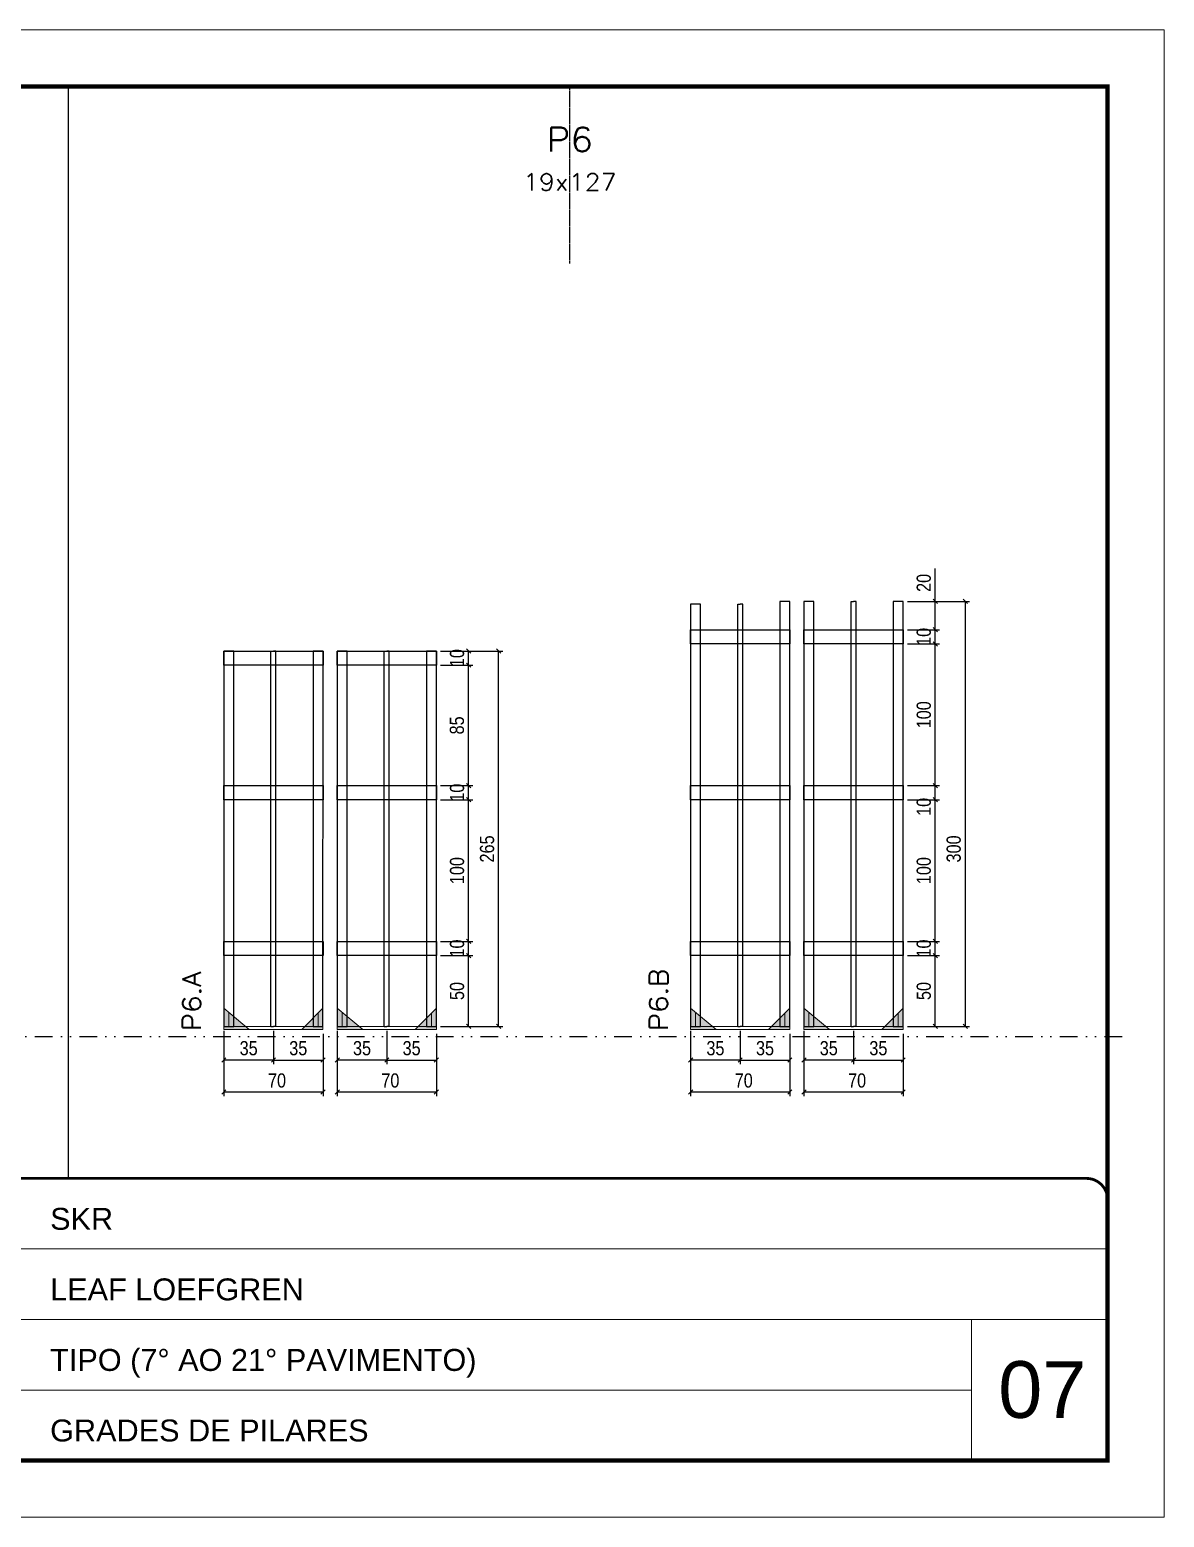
# Model space of a CAD drawing. Extents: x 14400 to 27878, y -21631 to 6985.
# Drawn here: x 18281 to 19082, y 4786 to 5836 of the extents above; entities that cross this region are included whole.
import ezdxf
from ezdxf.enums import TextEntityAlignment as Align

# ---------------------------------------------------------------- set-up
doc = ezdxf.new("R2010")
doc.units = 0
for name, pattern in [('CONTINUO', [0]), ('DASHED', [0.75, 0.5, -0.25]), ('DIVIDE2', [0.625, 0.25, -0.125, 0, -0.125, 0, -0.125]), ('HIDDEN', [0.375, 0.25, -0.125])]:
    doc.linetypes.add(name, pattern=pattern)
for name, color, linetype, lineweight in [('CARIMBO', 255, 'Continuous', 9), ('Folhas', 255, 'Continuous', 9), ('Madeira', 126, 'Continuous', 18), ('Sarr 2.2x7', 40, 'Continuous', 9), ('SARRAFO DE PRESSAO', 251, 'DASHED', 9), ('Texto Seção', 7, 'Continuous', 15)]:
    doc.layers.add(name, color=color, linetype=linetype, lineweight=lineweight)
for name, color, linetype in [('COTA', 241, 'Continuous'), ('Nível', 160, 'Continuous'), ('SARR_2.2x10', 60, 'Continuous'), ('SARR_3.5x7', 81, 'Continuous'), ('SARR_7x7', 40, 'Continuous'), ('Texto de Titulo', 7, 'Continuous'), ('Texto Qtd Sarr', 242, 'Continuous')]:
    doc.layers.add(name, color=color, linetype=linetype)
doc.styles.add('ARIAL', font='arial.ttf')
doc.styles.add('COTA TECNICA', font='techl___.ttf', dxfattribs={"height": 10})
doc.styles.add('REGUA-120', font='ROMANS.shx', dxfattribs={"height": 15})
doc.styles.add('ROMANS', font='romans.shx')
doc.dimstyles.new('PAINEL', dxfattribs={"dimtxt": 10, "dimasz": 3, "dimexe": 3, "dimexo": 3, "dimgap": 3, "dimtad": 1, "dimdec": 1, "dimzin": 12, "dimdsep": 46, "dimtxsty": 'COTA TECNICA', "dimblk1": 'OBLIQUE', "dimblk2": 'OBLIQUE', "dimsah": 1, "dimcen": 0.9, "dimclrd": 4, "dimclre": 4, "dimclrt": 240, "dimadec": 1, "dimazin": 3, "dimtfac": 1, "dimtdec": 1, "dimtmove": 0, "dimatfit": 3, "dimfxl": 1, "dimtolj": 1, "dimtzin": 12, "dimarcsym": 0})

# ---------------------------------------------------------------- blocks, each defined once
blk = doc.blocks.new('9999999999')
at = {"color": 30, "linetype": 'CONTINUO'}
for p, q in [((98564.6, 34379.6), (99584, 34379.6)), ((98564.6, 34329.8), (99488, 34329.8)), ((99584, 34329.8), (99488, 34329.8)), ((99488, 34329.8), (99488, 34230.2)), ((98564.6, 34280), (99488, 34280))]:
    blk.add_line(p, q, dxfattribs=at)
at = {"color": 30, "linetype": 'CONTINUO', "const_width": 2}
blk.add_lwpolyline([(99584, 34230.2), (99584, 34414.4, 0.414214), (99569, 34429.4), (98229, 34429.4, 0.414214), (98214, 34414.4), (98214, 34245.2, 0.414214), (98229, 34230.2), (99584, 34230.2)], format="xyb", dxfattribs=at)
at = {"layer": 'Folhas'}
blk.add_lwpolyline([(98139, 34190.2), (99624, 34190.2), (99624, 35240.2), (98139, 35240.2)], close=True, dxfattribs=at)
at = {"layer": 'Folhas', "color": 30, "const_width": 3}
blk.add_lwpolyline([(98214, 34230.2), (99584, 34230.2), (99584, 35200.2), (98214, 35200.2)], close=True, dxfattribs=at)
at = {"color": 7, "linetype": 'Continuous', "ltscale": 5, "style": 'ARIAL'}
for s, height, p in [('SKR', 15.48, (98837.7, 34393.1)), ('LEAF LOEFGREN', 15.483, (98837.7, 34343.3)), ('TIPO (7° AO 21° PAVIMENTO)', 15.483, (98837.7, 34293.5)), ('GRADES DE PILARES', 15.483, (98837.7, 34243.7))]:
    blk.add_text(s, height=height, dxfattribs=at).set_placement(p)
blk = doc.blocks.new('titulo1')
at = {"layer": 'Defpoints', "color": 252, "linetype": 'HIDDEN', "ltscale": 2}
blk.add_line((0, 0), (0, 125), dxfattribs=at)
at = {"layer": 'Defpoints', "style": 'ROMANS', "oblique": 15}
blk.add_attdef('FOLHA', text='', height=10, dxfattribs=at).set_placement((0, 15.6), align=Align.MIDDLE_CENTER)
at = {"layer": 'Texto Qtd Sarr', "color": 3, "style": 'ROMANS', "oblique": 15}
for tag, height, p in [('TITULO', 17, (0, 71.4)), ('SEÇÃO', 12, (0, 41.5))]:
    blk.add_attdef(tag, text='', height=height, dxfattribs=at).set_placement(p, align=Align.MIDDLE_CENTER)
blk = doc.blocks.new('_Oblique')
at = {"color": 0, "linetype": 'ByBlock', "lineweight": -2}
blk.add_line((-0.5, -0.5), (0.5, 0.5), dxfattribs=at)
blk = doc.blocks.new('*D5886')
at = {"layer": 'COTA', "color": 4, "lineweight": -2, "transparency": 16777216}
for p, q in [((18568.3, 5127.4), (18568.3, 5083.3)), ((18498.3, 5114.4), (18498.3, 5083.3)), ((18568.3, 5086.3), (18498.3, 5086.3))]:
    blk.add_line(p, q, dxfattribs=at)
at = {"layer": 'Defpoints', "color": 0, "transparency": 16777216}
for p in [(18568.3, 5130.4), (18498.3, 5117.4), (18498.3, 5086.3)]:
    blk.add_point(p, dxfattribs=at)
at = {"layer": 'COTA', "color": 4, "lineweight": -2, "transparency": 16777216, "xscale": 3, "yscale": 3, "zscale": 3, "rotation": 180}
blk.add_blockref('_Oblique', (18498.3, 5086.3), dxfattribs=at)
at = {"layer": 'COTA', "color": 4, "lineweight": -2, "transparency": 16777216, "xscale": 3, "yscale": 3, "zscale": 3}
blk.add_blockref('_Oblique', (18568.3, 5086.3), dxfattribs=at)
at = {"layer": 'COTA', "color": 240, "transparency": 16777216, "insert": (18535.8, 5094.4), "char_height": 10, "attachment_point": 5, "style": 'COTA TECNICA'}
blk.add_mtext('\\A1;70', dxfattribs=at)
blk = doc.blocks.new('*D5887')
at = {"layer": 'COTA', "color": 4, "lineweight": -2, "transparency": 16777216}
for p, q in [((18571.3, 5182.6), (18594, 5182.6)), ((18591, 5132.6), (18591, 5182.6)), ((18571.3, 5132.6), (18594, 5132.6))]:
    blk.add_line(p, q, dxfattribs=at)
at = {"layer": 'Defpoints', "color": 0, "transparency": 16777216}
for p in [(18568.3, 5182.6), (18591, 5182.6), (18568.3, 5132.6)]:
    blk.add_point(p, dxfattribs=at)
at = {"layer": 'COTA', "color": 4, "lineweight": -2, "transparency": 16777216, "xscale": 3, "yscale": 3, "zscale": 3}
for p, rotation in [((18591, 5182.6), 90), ((18591, 5132.6), 270)]:
    blk.add_blockref('_Oblique', p, dxfattribs=dict(at, rotation=rotation))
at = {"layer": 'COTA', "color": 240, "transparency": 16777216, "insert": (18582.9, 5157.6), "char_height": 10, "attachment_point": 5, "rotation": 90, "style": 'COTA TECNICA'}
blk.add_mtext('\\A1;50', dxfattribs=at)
blk = doc.blocks.new('*D5888')
at = {"layer": 'COTA', "color": 4, "lineweight": -2, "transparency": 16777216}
for p, q in [((18571.3, 5192.6), (18594, 5192.6)), ((18591, 5182.6), (18591, 5192.6)), ((18571.3, 5182.6), (18594, 5182.6))]:
    blk.add_line(p, q, dxfattribs=at)
at = {"layer": 'Defpoints', "color": 0, "transparency": 16777216}
for p in [(18568.3, 5192.6), (18591, 5192.6), (18568.3, 5182.6)]:
    blk.add_point(p, dxfattribs=at)
at = {"layer": 'COTA', "color": 4, "lineweight": -2, "transparency": 16777216, "xscale": 3, "yscale": 3, "zscale": 3}
for p, rotation in [((18591, 5192.6), 90), ((18591, 5182.6), 270)]:
    blk.add_blockref('_Oblique', p, dxfattribs=dict(at, rotation=rotation))
at = {"layer": 'COTA', "color": 240, "transparency": 16777216, "insert": (18582.9, 5187.6), "char_height": 10, "attachment_point": 5, "rotation": 90, "style": 'COTA TECNICA'}
blk.add_mtext('\\A1;10', dxfattribs=at)
blk = doc.blocks.new('*D5889')
at = {"layer": 'COTA', "color": 4, "lineweight": -2, "transparency": 16777216}
for p, q in [((18571.3, 5292.6), (18594, 5292.6)), ((18591, 5192.6), (18591, 5292.6)), ((18571.3, 5192.6), (18594, 5192.6))]:
    blk.add_line(p, q, dxfattribs=at)
at = {"layer": 'Defpoints', "color": 0, "transparency": 16777216}
for p in [(18568.3, 5292.6), (18591, 5292.6), (18568.3, 5192.6)]:
    blk.add_point(p, dxfattribs=at)
at = {"layer": 'COTA', "color": 4, "lineweight": -2, "transparency": 16777216, "xscale": 3, "yscale": 3, "zscale": 3}
for p, rotation in [((18591, 5292.6), 90), ((18591, 5192.6), 270)]:
    blk.add_blockref('_Oblique', p, dxfattribs=dict(at, rotation=rotation))
at = {"layer": 'COTA', "color": 240, "transparency": 16777216, "insert": (18582.9, 5242.6), "char_height": 10, "attachment_point": 5, "rotation": 90, "style": 'COTA TECNICA'}
blk.add_mtext('\\A1;100', dxfattribs=at)
blk = doc.blocks.new('*D5890')
at = {"layer": 'COTA', "color": 4, "lineweight": -2, "transparency": 16777216}
for p, q in [((18571.3, 5302.6), (18594, 5302.6)), ((18591, 5292.6), (18591, 5302.6)), ((18571.3, 5292.6), (18594, 5292.6))]:
    blk.add_line(p, q, dxfattribs=at)
at = {"layer": 'Defpoints', "color": 0, "transparency": 16777216}
for p in [(18568.3, 5302.6), (18591, 5302.6), (18568.3, 5292.6)]:
    blk.add_point(p, dxfattribs=at)
at = {"layer": 'COTA', "color": 4, "lineweight": -2, "transparency": 16777216, "xscale": 3, "yscale": 3, "zscale": 3}
for p, rotation in [((18591, 5302.6), 90), ((18591, 5292.6), 270)]:
    blk.add_blockref('_Oblique', p, dxfattribs=dict(at, rotation=rotation))
at = {"layer": 'COTA', "color": 240, "transparency": 16777216, "insert": (18582.9, 5297.6), "char_height": 10, "attachment_point": 5, "rotation": 90, "style": 'COTA TECNICA'}
blk.add_mtext('\\A1;10', dxfattribs=at)
blk = doc.blocks.new('*D5891')
at = {"layer": 'COTA', "color": 4, "lineweight": -2, "transparency": 16777216}
for p, q in [((18571.3, 5397.6), (18615.2, 5397.6)), ((18612.2, 5132.6), (18612.2, 5397.6)), ((18571.3, 5132.6), (18615.2, 5132.6))]:
    blk.add_line(p, q, dxfattribs=at)
at = {"layer": 'Defpoints', "color": 0, "transparency": 16777216}
for p in [(18568.3, 5397.6), (18612.2, 5397.6), (18568.3, 5132.6)]:
    blk.add_point(p, dxfattribs=at)
at = {"layer": 'COTA', "color": 4, "lineweight": -2, "transparency": 16777216, "xscale": 3, "yscale": 3, "zscale": 3}
for p, rotation in [((18612.2, 5397.6), 90), ((18612.2, 5132.6), 270)]:
    blk.add_blockref('_Oblique', p, dxfattribs=dict(at, rotation=rotation))
at = {"layer": 'COTA', "color": 240, "transparency": 16777216, "insert": (18604.1, 5257.9), "char_height": 10, "attachment_point": 5, "rotation": 90, "style": 'COTA TECNICA'}
blk.add_mtext('\\A1;265', dxfattribs=at)
blk = doc.blocks.new('*D5892')
at = {"layer": 'COTA', "color": 4, "lineweight": -2, "transparency": 16777216}
for p, q in [((18488.3, 5127.4), (18488.3, 5083.3)), ((18418.3, 5114.4), (18418.3, 5083.3)), ((18488.3, 5086.3), (18418.3, 5086.3))]:
    blk.add_line(p, q, dxfattribs=at)
at = {"layer": 'Defpoints', "color": 0, "transparency": 16777216}
for p in [(18488.3, 5130.4), (18418.3, 5117.4), (18418.3, 5086.3)]:
    blk.add_point(p, dxfattribs=at)
at = {"layer": 'COTA', "color": 4, "lineweight": -2, "transparency": 16777216, "xscale": 3, "yscale": 3, "zscale": 3, "rotation": 180}
blk.add_blockref('_Oblique', (18418.3, 5086.3), dxfattribs=at)
at = {"layer": 'COTA', "color": 4, "lineweight": -2, "transparency": 16777216, "xscale": 3, "yscale": 3, "zscale": 3}
blk.add_blockref('_Oblique', (18488.3, 5086.3), dxfattribs=at)
at = {"layer": 'COTA', "color": 240, "transparency": 16777216, "insert": (18455.8, 5094.4), "char_height": 10, "attachment_point": 5, "style": 'COTA TECNICA'}
blk.add_mtext('\\A1;70', dxfattribs=at)
blk = doc.blocks.new('*D5893')
at = {"layer": 'COTA', "color": 4, "lineweight": -2, "transparency": 16777216}
for p, q in [((18418.3, 5129.6), (18418.3, 5105.9)), ((18453.3, 5129.6), (18453.3, 5105.9)), ((18453.3, 5108.9), (18418.3, 5108.9))]:
    blk.add_line(p, q, dxfattribs=at)
at = {"layer": 'Defpoints', "color": 0, "transparency": 16777216}
for p in [(18418.3, 5132.6), (18453.3, 5132.6), (18418.3, 5108.9)]:
    blk.add_point(p, dxfattribs=at)
at = {"layer": 'COTA', "color": 4, "lineweight": -2, "transparency": 16777216, "xscale": 3, "yscale": 3, "zscale": 3, "rotation": 180}
blk.add_blockref('_Oblique', (18418.3, 5108.9), dxfattribs=at)
at = {"layer": 'COTA', "color": 4, "lineweight": -2, "transparency": 16777216, "xscale": 3, "yscale": 3, "zscale": 3}
blk.add_blockref('_Oblique', (18453.3, 5108.9), dxfattribs=at)
at = {"layer": 'COTA', "color": 240, "transparency": 16777216, "insert": (18435.8, 5117.2), "char_height": 10, "attachment_point": 5, "style": 'COTA TECNICA'}
blk.add_mtext('\\A1;35', dxfattribs=at)
blk = doc.blocks.new('*D5894')
at = {"layer": 'COTA', "color": 4, "lineweight": -2, "transparency": 16777216}
for p, q in [((18498.3, 5129.6), (18498.3, 5105.9)), ((18533.3, 5129.6), (18533.3, 5105.9)), ((18533.3, 5108.9), (18498.3, 5108.9))]:
    blk.add_line(p, q, dxfattribs=at)
at = {"layer": 'Defpoints', "color": 0, "transparency": 16777216}
for p in [(18498.3, 5132.6), (18533.3, 5132.6), (18498.3, 5108.9)]:
    blk.add_point(p, dxfattribs=at)
at = {"layer": 'COTA', "color": 4, "lineweight": -2, "transparency": 16777216, "xscale": 3, "yscale": 3, "zscale": 3, "rotation": 180}
blk.add_blockref('_Oblique', (18498.3, 5108.9), dxfattribs=at)
at = {"layer": 'COTA', "color": 4, "lineweight": -2, "transparency": 16777216, "xscale": 3, "yscale": 3, "zscale": 3}
blk.add_blockref('_Oblique', (18533.3, 5108.9), dxfattribs=at)
at = {"layer": 'COTA', "color": 240, "transparency": 16777216, "insert": (18515.8, 5117.2), "char_height": 10, "attachment_point": 5, "style": 'COTA TECNICA'}
blk.add_mtext('\\A1;35', dxfattribs=at)
blk = doc.blocks.new('*D5895')
at = {"layer": 'COTA', "color": 4, "lineweight": -2, "transparency": 16777216}
for p, q in [((18453.3, 5129.6), (18453.3, 5105.9)), ((18488.3, 5127.4), (18488.3, 5105.9)), ((18453.3, 5108.9), (18488.3, 5108.9))]:
    blk.add_line(p, q, dxfattribs=at)
at = {"layer": 'Defpoints', "color": 0, "transparency": 16777216}
for p in [(18453.3, 5132.6), (18488.3, 5130.4), (18488.3, 5108.9)]:
    blk.add_point(p, dxfattribs=at)
at = {"layer": 'COTA', "color": 4, "lineweight": -2, "transparency": 16777216, "xscale": 3, "yscale": 3, "zscale": 3, "rotation": 180}
blk.add_blockref('_Oblique', (18453.3, 5108.9), dxfattribs=at)
at = {"layer": 'COTA', "color": 4, "lineweight": -2, "transparency": 16777216, "xscale": 3, "yscale": 3, "zscale": 3}
blk.add_blockref('_Oblique', (18488.3, 5108.9), dxfattribs=at)
at = {"layer": 'COTA', "color": 240, "transparency": 16777216, "insert": (18470.8, 5117.2), "char_height": 10, "attachment_point": 5, "style": 'COTA TECNICA'}
blk.add_mtext('\\A1;35', dxfattribs=at)
blk = doc.blocks.new('*D5896')
at = {"layer": 'COTA', "color": 4, "lineweight": -2, "transparency": 16777216}
for p, q in [((18533.3, 5129.6), (18533.3, 5105.9)), ((18568.3, 5127.4), (18568.3, 5105.9)), ((18533.3, 5108.9), (18568.3, 5108.9))]:
    blk.add_line(p, q, dxfattribs=at)
at = {"layer": 'Defpoints', "color": 0, "transparency": 16777216}
for p in [(18533.3, 5132.6), (18568.3, 5130.4), (18568.3, 5108.9)]:
    blk.add_point(p, dxfattribs=at)
at = {"layer": 'COTA', "color": 4, "lineweight": -2, "transparency": 16777216, "xscale": 3, "yscale": 3, "zscale": 3, "rotation": 180}
blk.add_blockref('_Oblique', (18533.3, 5108.9), dxfattribs=at)
at = {"layer": 'COTA', "color": 4, "lineweight": -2, "transparency": 16777216, "xscale": 3, "yscale": 3, "zscale": 3}
blk.add_blockref('_Oblique', (18568.3, 5108.9), dxfattribs=at)
at = {"layer": 'COTA', "color": 240, "transparency": 16777216, "insert": (18550.8, 5117.2), "char_height": 10, "attachment_point": 5, "style": 'COTA TECNICA'}
blk.add_mtext('\\A1;35', dxfattribs=at)
blk = doc.blocks.new('*D5897')
at = {"layer": 'COTA', "color": 4, "lineweight": -2, "transparency": 16777216}
for p, q in [((18897.7, 5127.4), (18897.7, 5083.3)), ((18827.7, 5114.4), (18827.7, 5083.3)), ((18897.7, 5086.3), (18827.7, 5086.3))]:
    blk.add_line(p, q, dxfattribs=at)
at = {"layer": 'Defpoints', "color": 0, "transparency": 16777216}
for p in [(18897.7, 5130.4), (18827.7, 5117.4), (18827.7, 5086.3)]:
    blk.add_point(p, dxfattribs=at)
at = {"layer": 'COTA', "color": 4, "lineweight": -2, "transparency": 16777216, "xscale": 3, "yscale": 3, "zscale": 3, "rotation": 180}
blk.add_blockref('_Oblique', (18827.7, 5086.3), dxfattribs=at)
at = {"layer": 'COTA', "color": 4, "lineweight": -2, "transparency": 16777216, "xscale": 3, "yscale": 3, "zscale": 3}
blk.add_blockref('_Oblique', (18897.7, 5086.3), dxfattribs=at)
at = {"layer": 'COTA', "color": 240, "transparency": 16777216, "insert": (18865.2, 5094.4), "char_height": 10, "attachment_point": 5, "style": 'COTA TECNICA'}
blk.add_mtext('\\A1;70', dxfattribs=at)
blk = doc.blocks.new('*D5898')
at = {"layer": 'COTA', "color": 4, "lineweight": -2, "transparency": 16777216}
for p, q in [((18900.7, 5182.6), (18923.4, 5182.6)), ((18920.4, 5132.6), (18920.4, 5182.6)), ((18900.7, 5132.6), (18923.4, 5132.6))]:
    blk.add_line(p, q, dxfattribs=at)
at = {"layer": 'Defpoints', "color": 0, "transparency": 16777216}
for p in [(18897.7, 5182.6), (18920.4, 5182.6), (18897.7, 5132.6)]:
    blk.add_point(p, dxfattribs=at)
at = {"layer": 'COTA', "color": 4, "lineweight": -2, "transparency": 16777216, "xscale": 3, "yscale": 3, "zscale": 3}
for p, rotation in [((18920.4, 5182.6), 90), ((18920.4, 5132.6), 270)]:
    blk.add_blockref('_Oblique', p, dxfattribs=dict(at, rotation=rotation))
at = {"layer": 'COTA', "color": 240, "transparency": 16777216, "insert": (18912.3, 5157.6), "char_height": 10, "attachment_point": 5, "rotation": 90, "style": 'COTA TECNICA'}
blk.add_mtext('\\A1;50', dxfattribs=at)
blk = doc.blocks.new('*D5899')
at = {"layer": 'COTA', "color": 4, "lineweight": -2, "transparency": 16777216}
for p, q in [((18900.7, 5192.6), (18923.4, 5192.6)), ((18920.4, 5182.6), (18920.4, 5192.6)), ((18900.7, 5182.6), (18923.4, 5182.6))]:
    blk.add_line(p, q, dxfattribs=at)
at = {"layer": 'Defpoints', "color": 0, "transparency": 16777216}
for p in [(18897.7, 5192.6), (18920.4, 5192.6), (18897.7, 5182.6)]:
    blk.add_point(p, dxfattribs=at)
at = {"layer": 'COTA', "color": 4, "lineweight": -2, "transparency": 16777216, "xscale": 3, "yscale": 3, "zscale": 3}
for p, rotation in [((18920.4, 5192.6), 90), ((18920.4, 5182.6), 270)]:
    blk.add_blockref('_Oblique', p, dxfattribs=dict(at, rotation=rotation))
at = {"layer": 'COTA', "color": 240, "transparency": 16777216, "insert": (18912.3, 5187.6), "char_height": 10, "attachment_point": 5, "rotation": 90, "style": 'COTA TECNICA'}
blk.add_mtext('\\A1;10', dxfattribs=at)
blk = doc.blocks.new('*D5900')
at = {"layer": 'COTA', "color": 4, "lineweight": -2, "transparency": 16777216}
for p, q in [((18900.7, 5292.6), (18923.4, 5292.6)), ((18920.4, 5192.6), (18920.4, 5292.6)), ((18900.7, 5192.6), (18923.4, 5192.6))]:
    blk.add_line(p, q, dxfattribs=at)
at = {"layer": 'Defpoints', "color": 0, "transparency": 16777216}
for p in [(18897.7, 5292.6), (18920.4, 5292.6), (18897.7, 5192.6)]:
    blk.add_point(p, dxfattribs=at)
at = {"layer": 'COTA', "color": 4, "lineweight": -2, "transparency": 16777216, "xscale": 3, "yscale": 3, "zscale": 3}
for p, rotation in [((18920.4, 5292.6), 90), ((18920.4, 5192.6), 270)]:
    blk.add_blockref('_Oblique', p, dxfattribs=dict(at, rotation=rotation))
at = {"layer": 'COTA', "color": 240, "transparency": 16777216, "insert": (18912.3, 5242.6), "char_height": 10, "attachment_point": 5, "rotation": 90, "style": 'COTA TECNICA'}
blk.add_mtext('\\A1;100', dxfattribs=at)
blk = doc.blocks.new('*D5901')
at = {"layer": 'COTA', "color": 4, "lineweight": -2, "transparency": 16777216}
for p, q in [((18900.7, 5302.6), (18923.4, 5302.6)), ((18920.4, 5292.6), (18920.4, 5302.6)), ((18900.7, 5292.6), (18923.4, 5292.6))]:
    blk.add_line(p, q, dxfattribs=at)
at = {"layer": 'Defpoints', "color": 0, "transparency": 16777216}
for p in [(18897.7, 5302.6), (18920.4, 5302.6), (18897.7, 5292.6)]:
    blk.add_point(p, dxfattribs=at)
at = {"layer": 'COTA', "color": 4, "lineweight": -2, "transparency": 16777216, "xscale": 3, "yscale": 3, "zscale": 3}
for p, rotation in [((18920.4, 5302.6), 90), ((18920.4, 5292.6), 270)]:
    blk.add_blockref('_Oblique', p, dxfattribs=dict(at, rotation=rotation))
at = {"layer": 'COTA', "color": 240, "transparency": 16777216, "insert": (18912.3, 5287.6), "char_height": 10, "attachment_point": 5, "rotation": 90, "style": 'COTA TECNICA'}
blk.add_mtext('\\A1;10', dxfattribs=at)
blk = doc.blocks.new('*D5902')
at = {"layer": 'COTA', "color": 4, "lineweight": -2, "transparency": 16777216}
for p, q in [((18900.7, 5432.6), (18944.6, 5432.6)), ((18941.6, 5132.6), (18941.6, 5432.6)), ((18900.7, 5132.6), (18944.6, 5132.6))]:
    blk.add_line(p, q, dxfattribs=at)
at = {"layer": 'Defpoints', "color": 0, "transparency": 16777216}
for p in [(18897.7, 5432.6), (18941.6, 5432.6), (18897.7, 5132.6)]:
    blk.add_point(p, dxfattribs=at)
at = {"layer": 'COTA', "color": 4, "lineweight": -2, "transparency": 16777216, "xscale": 3, "yscale": 3, "zscale": 3}
for p, rotation in [((18941.6, 5432.6), 90), ((18941.6, 5132.6), 270)]:
    blk.add_blockref('_Oblique', p, dxfattribs=dict(at, rotation=rotation))
at = {"layer": 'COTA', "color": 240, "transparency": 16777216, "insert": (18933.4, 5257.9), "char_height": 10, "attachment_point": 5, "rotation": 90, "style": 'COTA TECNICA'}
blk.add_mtext('\\A1;300', dxfattribs=at)
blk = doc.blocks.new('*D5903')
at = {"layer": 'COTA', "color": 4, "lineweight": -2, "transparency": 16777216}
for p, q in [((18817.7, 5127.4), (18817.7, 5083.3)), ((18747.7, 5114.4), (18747.7, 5083.3)), ((18817.7, 5086.3), (18747.7, 5086.3))]:
    blk.add_line(p, q, dxfattribs=at)
at = {"layer": 'Defpoints', "color": 0, "transparency": 16777216}
for p in [(18817.7, 5130.4), (18747.7, 5117.4), (18747.7, 5086.3)]:
    blk.add_point(p, dxfattribs=at)
at = {"layer": 'COTA', "color": 4, "lineweight": -2, "transparency": 16777216, "xscale": 3, "yscale": 3, "zscale": 3, "rotation": 180}
blk.add_blockref('_Oblique', (18747.7, 5086.3), dxfattribs=at)
at = {"layer": 'COTA', "color": 4, "lineweight": -2, "transparency": 16777216, "xscale": 3, "yscale": 3, "zscale": 3}
blk.add_blockref('_Oblique', (18817.7, 5086.3), dxfattribs=at)
at = {"layer": 'COTA', "color": 240, "transparency": 16777216, "insert": (18785.2, 5094.4), "char_height": 10, "attachment_point": 5, "style": 'COTA TECNICA'}
blk.add_mtext('\\A1;70', dxfattribs=at)
blk = doc.blocks.new('*D5904')
at = {"layer": 'COTA', "color": 4, "lineweight": -2, "transparency": 16777216}
for p, q in [((18747.7, 5129.6), (18747.7, 5105.9)), ((18782.7, 5129.6), (18782.7, 5105.9)), ((18782.7, 5108.9), (18747.7, 5108.9))]:
    blk.add_line(p, q, dxfattribs=at)
at = {"layer": 'Defpoints', "color": 0, "transparency": 16777216}
for p in [(18747.7, 5132.6), (18782.7, 5132.6), (18747.7, 5108.9)]:
    blk.add_point(p, dxfattribs=at)
at = {"layer": 'COTA', "color": 4, "lineweight": -2, "transparency": 16777216, "xscale": 3, "yscale": 3, "zscale": 3, "rotation": 180}
blk.add_blockref('_Oblique', (18747.7, 5108.9), dxfattribs=at)
at = {"layer": 'COTA', "color": 4, "lineweight": -2, "transparency": 16777216, "xscale": 3, "yscale": 3, "zscale": 3}
blk.add_blockref('_Oblique', (18782.7, 5108.9), dxfattribs=at)
at = {"layer": 'COTA', "color": 240, "transparency": 16777216, "insert": (18765.2, 5117.2), "char_height": 10, "attachment_point": 5, "style": 'COTA TECNICA'}
blk.add_mtext('\\A1;35', dxfattribs=at)
blk = doc.blocks.new('*D5905')
at = {"layer": 'COTA', "color": 4, "lineweight": -2, "transparency": 16777216}
for p, q in [((18900.7, 5402.6), (18923.4, 5402.6)), ((18920.4, 5302.6), (18920.4, 5402.6)), ((18900.7, 5302.6), (18923.4, 5302.6))]:
    blk.add_line(p, q, dxfattribs=at)
at = {"layer": 'Defpoints', "color": 0, "transparency": 16777216}
for p in [(18897.7, 5402.6), (18920.4, 5402.6), (18897.7, 5302.6)]:
    blk.add_point(p, dxfattribs=at)
at = {"layer": 'COTA', "color": 4, "lineweight": -2, "transparency": 16777216, "xscale": 3, "yscale": 3, "zscale": 3}
for p, rotation in [((18920.4, 5402.6), 90), ((18920.4, 5302.6), 270)]:
    blk.add_blockref('_Oblique', p, dxfattribs=dict(at, rotation=rotation))
at = {"layer": 'COTA', "color": 240, "transparency": 16777216, "insert": (18912.3, 5352.6), "char_height": 10, "attachment_point": 5, "rotation": 90, "style": 'COTA TECNICA'}
blk.add_mtext('\\A1;100', dxfattribs=at)
blk = doc.blocks.new('*D5906')
at = {"layer": 'COTA', "color": 4, "lineweight": -2, "transparency": 16777216}
for p, q in [((18900.7, 5412.6), (18923.4, 5412.6)), ((18920.4, 5402.6), (18920.4, 5412.6)), ((18900.7, 5402.6), (18923.4, 5402.6))]:
    blk.add_line(p, q, dxfattribs=at)
at = {"layer": 'Defpoints', "color": 0, "transparency": 16777216}
for p in [(18897.7, 5412.6), (18920.4, 5412.6), (18897.7, 5402.6)]:
    blk.add_point(p, dxfattribs=at)
at = {"layer": 'COTA', "color": 4, "lineweight": -2, "transparency": 16777216, "xscale": 3, "yscale": 3, "zscale": 3}
for p, rotation in [((18920.4, 5412.6), 90), ((18920.4, 5402.6), 270)]:
    blk.add_blockref('_Oblique', p, dxfattribs=dict(at, rotation=rotation))
at = {"layer": 'COTA', "color": 240, "transparency": 16777216, "insert": (18912.3, 5407.6), "char_height": 10, "attachment_point": 5, "rotation": 90, "style": 'COTA TECNICA'}
blk.add_mtext('\\A1;10', dxfattribs=at)
blk = doc.blocks.new('*D5907')
at = {"layer": 'COTA', "color": 4, "lineweight": -2, "transparency": 16777216}
for p, q in [((18920.4, 5432.6), (18920.4, 5455.8)), ((18900.7, 5432.6), (18923.4, 5432.6)), ((18920.4, 5412.6), (18920.4, 5432.6)), ((18900.7, 5412.6), (18923.4, 5412.6))]:
    blk.add_line(p, q, dxfattribs=at)
at = {"layer": 'Defpoints', "color": 0, "transparency": 16777216}
for p in [(18897.7, 5432.6), (18920.4, 5432.6), (18897.7, 5412.6)]:
    blk.add_point(p, dxfattribs=at)
at = {"layer": 'COTA', "color": 4, "lineweight": -2, "transparency": 16777216, "xscale": 3, "yscale": 3, "zscale": 3}
for p, rotation in [((18920.4, 5432.6), 90), ((18920.4, 5412.6), 270)]:
    blk.add_blockref('_Oblique', p, dxfattribs=dict(at, rotation=rotation))
at = {"layer": 'COTA', "color": 240, "transparency": 16777216, "insert": (18912.3, 5445.7), "char_height": 10, "attachment_point": 5, "rotation": 90, "style": 'COTA TECNICA'}
blk.add_mtext('\\A1;20', dxfattribs=at)
blk = doc.blocks.new('*D5908')
at = {"layer": 'COTA', "color": 4, "lineweight": -2, "transparency": 16777216}
for p, q in [((18827.7, 5129.6), (18827.7, 5105.9)), ((18862.7, 5129.6), (18862.7, 5105.9)), ((18862.7, 5108.9), (18827.7, 5108.9))]:
    blk.add_line(p, q, dxfattribs=at)
at = {"layer": 'Defpoints', "color": 0, "transparency": 16777216}
for p in [(18827.7, 5132.6), (18862.7, 5132.6), (18827.7, 5108.9)]:
    blk.add_point(p, dxfattribs=at)
at = {"layer": 'COTA', "color": 4, "lineweight": -2, "transparency": 16777216, "xscale": 3, "yscale": 3, "zscale": 3, "rotation": 180}
blk.add_blockref('_Oblique', (18827.7, 5108.9), dxfattribs=at)
at = {"layer": 'COTA', "color": 4, "lineweight": -2, "transparency": 16777216, "xscale": 3, "yscale": 3, "zscale": 3}
blk.add_blockref('_Oblique', (18862.7, 5108.9), dxfattribs=at)
at = {"layer": 'COTA', "color": 240, "transparency": 16777216, "insert": (18845.2, 5117.2), "char_height": 10, "attachment_point": 5, "style": 'COTA TECNICA'}
blk.add_mtext('\\A1;35', dxfattribs=at)
blk = doc.blocks.new('*D5909')
at = {"layer": 'COTA', "color": 4, "lineweight": -2, "transparency": 16777216}
for p, q in [((18782.7, 5129.6), (18782.7, 5105.9)), ((18817.7, 5127.4), (18817.7, 5105.9)), ((18782.7, 5108.9), (18817.7, 5108.9))]:
    blk.add_line(p, q, dxfattribs=at)
at = {"layer": 'Defpoints', "color": 0, "transparency": 16777216}
for p in [(18782.7, 5132.6), (18817.7, 5130.4), (18817.7, 5108.9)]:
    blk.add_point(p, dxfattribs=at)
at = {"layer": 'COTA', "color": 4, "lineweight": -2, "transparency": 16777216, "xscale": 3, "yscale": 3, "zscale": 3, "rotation": 180}
blk.add_blockref('_Oblique', (18782.7, 5108.9), dxfattribs=at)
at = {"layer": 'COTA', "color": 4, "lineweight": -2, "transparency": 16777216, "xscale": 3, "yscale": 3, "zscale": 3}
blk.add_blockref('_Oblique', (18817.7, 5108.9), dxfattribs=at)
at = {"layer": 'COTA', "color": 240, "transparency": 16777216, "insert": (18800.2, 5117.2), "char_height": 10, "attachment_point": 5, "style": 'COTA TECNICA'}
blk.add_mtext('\\A1;35', dxfattribs=at)
blk = doc.blocks.new('*D5910')
at = {"layer": 'COTA', "color": 4, "lineweight": -2, "transparency": 16777216}
for p, q in [((18862.7, 5129.6), (18862.7, 5105.9)), ((18897.7, 5127.4), (18897.7, 5105.9)), ((18862.7, 5108.9), (18897.7, 5108.9))]:
    blk.add_line(p, q, dxfattribs=at)
at = {"layer": 'Defpoints', "color": 0, "transparency": 16777216}
for p in [(18862.7, 5132.6), (18897.7, 5130.4), (18897.7, 5108.9)]:
    blk.add_point(p, dxfattribs=at)
at = {"layer": 'COTA', "color": 4, "lineweight": -2, "transparency": 16777216, "xscale": 3, "yscale": 3, "zscale": 3, "rotation": 180}
blk.add_blockref('_Oblique', (18862.7, 5108.9), dxfattribs=at)
at = {"layer": 'COTA', "color": 4, "lineweight": -2, "transparency": 16777216, "xscale": 3, "yscale": 3, "zscale": 3}
blk.add_blockref('_Oblique', (18897.7, 5108.9), dxfattribs=at)
at = {"layer": 'COTA', "color": 240, "transparency": 16777216, "insert": (18880.2, 5117.2), "char_height": 10, "attachment_point": 5, "style": 'COTA TECNICA'}
blk.add_mtext('\\A1;35', dxfattribs=at)
blk = doc.blocks.new('*D5916')
at = {"layer": 'COTA', "color": 4, "lineweight": -2, "transparency": 16777216}
for p, q in [((18571.3, 5387.6), (18594, 5387.6)), ((18591, 5302.6), (18591, 5387.6)), ((18571.3, 5302.6), (18594, 5302.6))]:
    blk.add_line(p, q, dxfattribs=at)
at = {"layer": 'Defpoints', "color": 0, "transparency": 16777216}
for p in [(18568.3, 5387.6), (18591, 5387.6), (18568.3, 5302.6)]:
    blk.add_point(p, dxfattribs=at)
at = {"layer": 'COTA', "color": 4, "lineweight": -2, "transparency": 16777216, "xscale": 3, "yscale": 3, "zscale": 3}
for p, rotation in [((18591, 5387.6), 90), ((18591, 5302.6), 270)]:
    blk.add_blockref('_Oblique', p, dxfattribs=dict(at, rotation=rotation))
at = {"layer": 'COTA', "color": 240, "transparency": 16777216, "insert": (18582.8, 5345.1), "char_height": 10, "attachment_point": 5, "rotation": 90, "style": 'COTA TECNICA'}
blk.add_mtext('\\A1;85', dxfattribs=at)
blk = doc.blocks.new('*D5917')
at = {"layer": 'COTA', "color": 4, "lineweight": -2, "transparency": 16777216}
for p, q in [((18571.3, 5397.6), (18594, 5397.6)), ((18591, 5387.6), (18591, 5397.6)), ((18571.3, 5387.6), (18594, 5387.6))]:
    blk.add_line(p, q, dxfattribs=at)
at = {"layer": 'Defpoints', "color": 0, "transparency": 16777216}
for p in [(18568.3, 5397.6), (18591, 5397.6), (18568.3, 5387.6)]:
    blk.add_point(p, dxfattribs=at)
at = {"layer": 'COTA', "color": 4, "lineweight": -2, "transparency": 16777216, "xscale": 3, "yscale": 3, "zscale": 3}
for p, rotation in [((18591, 5397.6), 90), ((18591, 5387.6), 270)]:
    blk.add_blockref('_Oblique', p, dxfattribs=dict(at, rotation=rotation))
at = {"layer": 'COTA', "color": 240, "transparency": 16777216, "insert": (18582.9, 5392.6), "char_height": 10, "attachment_point": 5, "rotation": 90, "style": 'COTA TECNICA'}
blk.add_mtext('\\A1;10', dxfattribs=at)

msp = doc.modelspace()

# ---------------------------------------------------------------- hatches: boundary and pattern name
at = {"layer": 'Madeira'}
h = msp.add_hatch(color=252, dxfattribs=at)
h.dxf.hatch_style = 2
h.paths.add_polyline_path([(18418.26, 5145.44), (18418.26, 5130.44), (18436.26, 5130.44)])
h = msp.add_hatch(color=252, dxfattribs=at)
h.dxf.hatch_style = 2
h.paths.add_polyline_path([(18488.26, 5145.44), (18488.26, 5130.44), (18473.26, 5130.44)])
h = msp.add_hatch(color=252, dxfattribs=at)
h.dxf.hatch_style = 2
h.paths.add_polyline_path([(18498.26, 5145.44), (18498.26, 5130.44), (18516.26, 5130.44)])
h = msp.add_hatch(color=252, dxfattribs=at)
h.dxf.hatch_style = 2
h.paths.add_polyline_path([(18568.27, 5145.44), (18568.27, 5130.44), (18553.27, 5130.44)])
h = msp.add_hatch(color=252, dxfattribs=at)
h.dxf.hatch_style = 2
h.paths.add_polyline_path([(18747.72, 5145.44), (18747.72, 5130.44), (18765.72, 5130.44)])
h = msp.add_hatch(color=252, dxfattribs=at)
h.dxf.hatch_style = 2
h.paths.add_polyline_path([(18817.72, 5145.44), (18817.72, 5130.44), (18802.72, 5130.44)])
h = msp.add_hatch(color=252, dxfattribs=at)
h.dxf.hatch_style = 2
h.paths.add_polyline_path([(18827.72, 5145.44), (18827.72, 5130.44), (18845.72, 5130.44)])
h = msp.add_hatch(color=252, dxfattribs=at)
h.dxf.hatch_style = 2
h.paths.add_polyline_path([(18897.72, 5145.44), (18897.72, 5130.44), (18882.72, 5130.44)])

# ---------------------------------------------------------------- linework, layer by layer
at = {"layer": 'COTA'}
msp.add_line((18308.34, 5796.15), (18308.34, 5025.4), dxfattribs=at)
at = {"layer": 'Madeira', "color": 1, "linetype": 'HIDDEN'}
for p, q in [((18421.76, 5141.94), (18421.76, 5132.64)), ((18421.76, 5141.94), (18421.76, 5132.64)), ((18425.26, 5138.43), (18425.26, 5132.64)), ((18484.76, 5141.94), (18484.76, 5132.64)), ((18484.76, 5141.94), (18484.76, 5132.64)), ((18501.76, 5141.94), (18501.76, 5132.64)), ((18501.76, 5141.94), (18501.76, 5132.64)), ((18505.26, 5138.43), (18505.26, 5132.64)), ((18564.77, 5141.94), (18564.77, 5132.64)), ((18564.77, 5141.94), (18564.77, 5132.64)), ((18751.22, 5141.94), (18751.22, 5132.64)), ((18751.22, 5141.94), (18751.22, 5132.64)), ((18754.72, 5138.43), (18754.72, 5132.64)), ((18814.22, 5141.94), (18814.22, 5132.64)), ((18814.22, 5141.94), (18814.22, 5132.64)), ((18831.22, 5141.94), (18831.22, 5132.64)), ((18831.22, 5141.94), (18831.22, 5132.64)), ((18834.72, 5138.43), (18834.72, 5132.64)), ((18894.22, 5141.94), (18894.22, 5132.64)), ((18894.22, 5141.94), (18894.22, 5132.64)), ((18428.1, 5132.64), (18418.26, 5132.64)), ((18428.1, 5132.64), (18418.26, 5132.64)), ((18434.06, 5132.64), (18418.26, 5132.64)), ((18475.46, 5132.64), (18488.26, 5132.64)), ((18478.43, 5132.64), (18488.26, 5132.64)), ((18478.43, 5132.64), (18488.26, 5132.64)), ((18508.1, 5132.64), (18498.26, 5132.64)), ((18508.1, 5132.64), (18498.26, 5132.64)), ((18514.06, 5132.64), (18498.26, 5132.64)), ((18555.47, 5132.64), (18568.27, 5132.64)), ((18558.43, 5132.64), (18568.27, 5132.64)), ((18558.43, 5132.64), (18568.27, 5132.64)), ((18757.56, 5132.64), (18747.72, 5132.64)), ((18757.56, 5132.64), (18747.72, 5132.64)), ((18763.52, 5132.64), (18747.72, 5132.64)), ((18804.92, 5132.64), (18817.72, 5132.64)), ((18807.89, 5132.64), (18817.72, 5132.64)), ((18807.89, 5132.64), (18817.72, 5132.64)), ((18837.56, 5132.64), (18827.72, 5132.64)), ((18837.56, 5132.64), (18827.72, 5132.64)), ((18843.52, 5132.64), (18827.72, 5132.64)), ((18884.92, 5132.64), (18897.72, 5132.64)), ((18887.89, 5132.64), (18897.72, 5132.64)), ((18887.89, 5132.64), (18897.72, 5132.64))]:
    msp.add_line(p, q, dxfattribs=at)
at = {"layer": 'Madeira'}
for p, q in [((18418.26, 5132.64), (18418.26, 5130.44)), ((18418.26, 5132.64), (18418.26, 5130.44)), ((18418.26, 5132.64), (18418.26, 5130.44)), ((18498.26, 5132.64), (18498.26, 5130.44)), ((18498.26, 5132.64), (18498.26, 5130.44)), ((18498.26, 5132.64), (18498.26, 5130.44)), ((18747.72, 5132.64), (18747.72, 5130.44)), ((18747.72, 5132.64), (18747.72, 5130.44)), ((18747.72, 5132.64), (18747.72, 5130.44)), ((18827.72, 5132.64), (18827.72, 5130.44)), ((18827.72, 5132.64), (18827.72, 5130.44)), ((18827.72, 5132.64), (18827.72, 5130.44))]:
    msp.add_line(p, q, dxfattribs=at)
at = {"layer": 'Madeira', "color": 0}
for points in [[(18418.26, 5145.44), (18418.26, 5130.44), (18436.26, 5130.44), (18418.26, 5145.44)], [(18488.26, 5145.44), (18488.26, 5130.44), (18473.26, 5130.44), (18488.26, 5145.44)], [(18498.26, 5145.44), (18498.26, 5130.44), (18516.26, 5130.44), (18498.26, 5145.44)], [(18568.27, 5145.44), (18568.27, 5130.44), (18553.27, 5130.44), (18568.27, 5145.44)], [(18747.72, 5145.44), (18747.72, 5130.44), (18765.72, 5130.44), (18747.72, 5145.44)], [(18817.72, 5145.44), (18817.72, 5130.44), (18802.72, 5130.44), (18817.72, 5145.44)], [(18827.72, 5145.44), (18827.72, 5130.44), (18845.72, 5130.44), (18827.72, 5145.44)], [(18897.72, 5145.44), (18897.72, 5130.44), (18882.72, 5130.44), (18897.72, 5145.44)]]:
    msp.add_lwpolyline(points, dxfattribs=at)
at = {"layer": 'Nível', "color": 4, "linetype": 'DIVIDE2', "ltscale": 50}
msp.add_line((17687.34, 5125.44), (19057.34, 5125.44), dxfattribs=at)
at = {"layer": 'Sarr 2.2x7'}
for points in [[(18488.26, 5132.64), (18418.26, 5132.64), (18418.26, 5130.44), (18488.26, 5130.44)], [(18568.27, 5132.64), (18498.26, 5132.64), (18498.26, 5130.44), (18568.27, 5130.44)], [(18817.72, 5132.64), (18747.72, 5132.64), (18747.72, 5130.44), (18817.72, 5130.44)], [(18897.72, 5132.64), (18827.72, 5132.64), (18827.72, 5130.44), (18897.72, 5130.44)]]:
    msp.add_lwpolyline(points, close=True, dxfattribs=at)
at = {"layer": 'SARR_2.2x10'}
for points in [[(18747.72, 5412.6), (18817.72, 5412.6), (18817.72, 5402.6), (18747.72, 5402.6)], [(18827.72, 5412.6), (18897.72, 5412.6), (18897.72, 5402.6), (18827.72, 5402.6)], [(18418.27, 5397.6), (18488.27, 5397.6), (18488.27, 5387.6), (18418.27, 5387.6)], [(18498.27, 5397.6), (18568.27, 5397.6), (18568.27, 5387.6), (18498.27, 5387.6)], [(18418.27, 5302.6), (18488.27, 5302.6), (18488.27, 5292.6), (18418.27, 5292.6)], [(18498.27, 5302.6), (18568.27, 5302.6), (18568.27, 5292.6), (18498.27, 5292.6)], [(18747.72, 5302.6), (18817.72, 5302.6), (18817.72, 5292.6), (18747.72, 5292.6)], [(18827.72, 5302.6), (18897.72, 5302.6), (18897.72, 5292.6), (18827.72, 5292.6)], [(18418.27, 5192.6), (18488.27, 5192.6), (18488.27, 5182.6), (18418.27, 5182.6)], [(18498.27, 5192.6), (18568.27, 5192.6), (18568.27, 5182.6), (18498.27, 5182.6)], [(18747.72, 5192.6), (18817.72, 5192.6), (18817.72, 5182.6), (18747.72, 5182.6)], [(18827.72, 5192.6), (18897.72, 5192.6), (18897.72, 5182.6), (18827.72, 5182.6)]]:
    msp.add_lwpolyline(points, close=True, dxfattribs=at)
at = {"layer": 'SARR_3.5x7'}
for p, q in [((18780.97, 5132.64), (18780.97, 5430.65)), ((18780.97, 5430.65), (18782.72, 5430.65)), ((18784.47, 5430.65), (18782.72, 5430.65)), ((18784.47, 5132.64), (18784.47, 5430.65)), ((18860.97, 5132.64), (18860.97, 5432.6)), ((18860.97, 5432.6), (18862.72, 5432.6)), ((18864.47, 5432.6), (18862.72, 5432.6)), ((18864.47, 5132.64), (18864.47, 5432.6)), ((18451.51, 5132.64), (18451.52, 5397.6)), ((18451.52, 5397.6), (18453.27, 5397.6)), ((18455.02, 5397.6), (18453.27, 5397.6)), ((18455.01, 5132.64), (18455.02, 5397.6)), ((18531.52, 5132.64), (18531.52, 5397.6)), ((18531.52, 5397.6), (18533.27, 5397.6)), ((18535.02, 5397.6), (18533.27, 5397.6)), ((18535.02, 5132.64), (18535.02, 5397.6)), ((18451.51, 5132.64), (18453.26, 5132.64)), ((18455.01, 5132.64), (18453.26, 5132.64)), ((18531.52, 5132.64), (18533.27, 5132.64)), ((18535.02, 5132.64), (18533.27, 5132.64)), ((18780.97, 5132.64), (18782.72, 5132.64)), ((18784.47, 5132.64), (18782.72, 5132.64)), ((18860.97, 5132.64), (18862.72, 5132.64)), ((18864.47, 5132.64), (18862.72, 5132.64))]:
    msp.add_line(p, q, dxfattribs=at)
at = {"layer": 'SARR_7x7'}
for points in [[(18747.72, 5132.64), (18754.72, 5132.64), (18754.72, 5430.65), (18747.72, 5430.65)], [(18810.72, 5132.64), (18817.72, 5132.64), (18817.72, 5432.6), (18810.72, 5432.6)], [(18827.72, 5132.64), (18834.72, 5132.64), (18834.72, 5432.6), (18827.72, 5432.6)], [(18890.72, 5132.64), (18897.72, 5132.64), (18897.72, 5432.6), (18890.72, 5432.6)], [(18418.26, 5132.64), (18425.26, 5132.64), (18425.27, 5397.6), (18418.27, 5397.6)], [(18481.26, 5132.64), (18488.26, 5132.64), (18488.27, 5397.6), (18481.27, 5397.6)], [(18498.26, 5132.64), (18505.26, 5132.64), (18505.27, 5397.6), (18498.27, 5397.6)], [(18561.27, 5132.64), (18568.27, 5132.64), (18568.27, 5397.6), (18561.27, 5397.6)]]:
    msp.add_lwpolyline(points, close=True, dxfattribs=at)

# ---------------------------------------------------------------- block references
at = {"layer": 'SARRAFO DE PRESSAO', "color": 6, "linetype": 'ByBlock'}
msp.add_blockref('9999999999', (-80542.01, -29404.05), dxfattribs=at)
at = {"layer": 'Texto Seção'}
ref = msp.add_blockref('titulo1', (18662.42, 5671.15), dxfattribs=at)
ref.add_attrib('TITULO', 'P6', dxfattribs={"layer": 'Texto de Titulo', "color": 7, "height": 17, "style": 'ROMANS', "width": 1.1}).set_placement((18662.42, 5758.65), align=Align.MIDDLE_CENTER)
ref.add_attrib('SEÇÃO', '19x127', dxfattribs={"layer": 'Texto de Titulo', "color": 7, "height": 12, "style": 'ROMANS', "width": 1.1}).set_placement((18662.42, 5728.65), align=Align.MIDDLE_CENTER)

# ---------------------------------------------------------------- texts
at = {"layer": 'CARIMBO', "style": 'ARIAL'}
msp.add_text('07', height=40, dxfattribs=at).set_placement((18964.83, 4856.3))
at = {"layer": 'Texto Seção', "style": 'REGUA-120', "width": 1.1}
for s, p in [('P6.A', (18402.12, 5129.32)), ('P6.B', (18731.58, 5129.32))]:
    msp.add_text(s, height=13, rotation=90, dxfattribs=at).set_placement(p)

# ---------------------------------------------------------------- dimensions: what is measured, and where the dimension line sits
at = {"layer": 'COTA'}
for base, p1, p2, picture, middle in [((18920.42, 5432.6), (18897.72, 5412.6), (18897.72, 5432.6), '*D5907', (18912.32, 5445.71)), ((18590.96, 5387.6), (18568.27, 5302.6), (18568.27, 5387.6), '*D5916', (18582.83, 5345.1))]:
    dim = msp.add_linear_dim(base=base, p1=p1, p2=p2, angle=90, dimstyle='PAINEL', dxfattribs=at)
    dim.commit()
    dim.dimension.update_dxf_attribs({"geometry": picture, "text_midpoint": middle})
for base, p1, p2, angle, picture, middle in [((18941.64, 5432.6), (18897.72, 5132.6), (18897.72, 5432.6), 90, '*D5902', (18941.64, 5257.9)), ((18920.42, 5412.64), (18897.72, 5402.64), (18897.72, 5412.64), 90, '*D5906', (18920.42, 5407.64)), ((18590.96, 5397.64), (18568.27, 5387.64), (18568.27, 5397.64), 90, '*D5917', (18590.96, 5392.64)), ((18612.18, 5397.6), (18568.27, 5132.6), (18568.27, 5397.6), 90, '*D5891', (18612.18, 5257.9)), ((18590.96, 5302.64), (18568.27, 5292.64), (18568.27, 5302.64), 90, '*D5890', (18590.96, 5297.64)), ((18920.42, 5302.64), (18897.72, 5292.64), (18897.72, 5302.64), 90, '*D5901', (18920.42, 5287.64)), ((18590.96, 5192.64), (18568.27, 5182.64), (18568.27, 5192.64), 90, '*D5888', (18590.96, 5187.64)), ((18920.42, 5192.64), (18897.72, 5182.64), (18897.72, 5192.64), 90, '*D5899', (18920.42, 5187.64)), ((18418.26, 5086.26), (18488.26, 5130.44), (18418.26, 5117.44), 180, '*D5892', (18455.76, 5086.26)), ((18498.26, 5086.26), (18568.27, 5130.44), (18498.26, 5117.44), 180, '*D5886', (18535.77, 5086.26)), ((18747.72, 5086.26), (18817.72, 5130.44), (18747.72, 5117.44), 180, '*D5903', (18785.22, 5086.26)), ((18827.72, 5086.26), (18897.72, 5130.44), (18827.72, 5117.44), 180, '*D5897', (18865.22, 5086.26))]:
    dim = msp.add_linear_dim(base=base, p1=p1, p2=p2, angle=angle, dimstyle='PAINEL', override={"dimtmove": 1}, dxfattribs=at)
    dim.commit()
    dim.dimension.update_dxf_attribs({"geometry": picture, "text_midpoint": middle, "dimtype": 160})
for base, p1, p2, angle, picture, middle in [((18920.42, 5402.64), (18897.72, 5302.6), (18897.72, 5402.64), 90, '*D5905', (18912.32, 5352.62)), ((18590.96, 5292.64), (18568.27, 5192.64), (18568.27, 5292.64), 90, '*D5889', (18582.86, 5242.64)), ((18920.42, 5292.64), (18897.72, 5192.64), (18897.72, 5292.64), 90, '*D5900', (18912.32, 5242.64)), ((18590.96, 5182.64), (18568.27, 5132.64), (18568.27, 5182.64), 90, '*D5887', (18582.85, 5157.64)), ((18920.42, 5182.64), (18897.72, 5132.64), (18897.72, 5182.64), 90, '*D5898', (18912.31, 5157.64)), ((18418.26, 5108.94), (18453.26, 5132.64), (18418.26, 5132.64), 180, '*D5893', (18435.76, 5117.15)), ((18498.26, 5108.94), (18533.27, 5132.64), (18498.26, 5132.64), 180, '*D5894', (18515.77, 5117.15)), ((18747.72, 5108.94), (18782.72, 5132.64), (18747.72, 5132.64), 180, '*D5904', (18765.22, 5117.15)), ((18827.72, 5108.94), (18862.72, 5132.64), (18827.72, 5132.64), 180, '*D5908', (18845.22, 5117.15))]:
    dim = msp.add_linear_dim(base=base, p1=p1, p2=p2, angle=angle, dimstyle='PAINEL', override={"dimtmove": 1}, dxfattribs=at)
    dim.commit()
    dim.dimension.update_dxf_attribs({"geometry": picture, "text_midpoint": middle})
for base, p1, p2, picture, middle in [((18488.26, 5108.94), (18453.26, 5132.64), (18488.26, 5130.44), '*D5895', (18470.76, 5117.15)), ((18568.27, 5108.94), (18533.27, 5132.64), (18568.27, 5130.44), '*D5896', (18550.77, 5117.15)), ((18817.72, 5108.94), (18782.72, 5132.64), (18817.72, 5130.44), '*D5909', (18800.22, 5117.15)), ((18897.72, 5108.94), (18862.72, 5132.64), (18897.72, 5130.44), '*D5910', (18880.22, 5117.15))]:
    dim = msp.add_linear_dim(base=base, p1=p1, p2=p2, dimstyle='PAINEL', dxfattribs=at)
    dim.commit()
    dim.dimension.update_dxf_attribs({"geometry": picture, "text_midpoint": middle})

doc.saveas('drawing.dxf')
